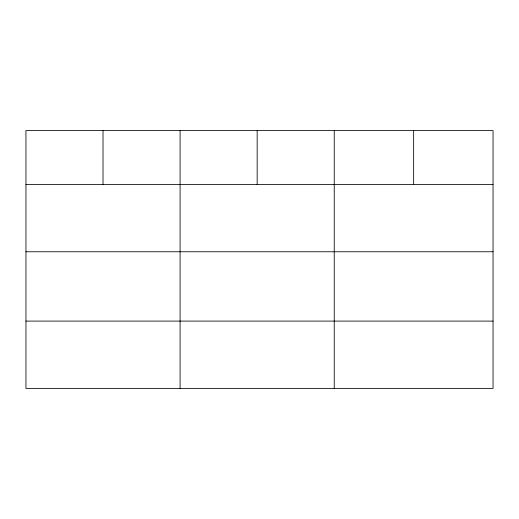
<?xml version="1.0" encoding="UTF-8"?>
<svg xmlns="http://www.w3.org/2000/svg" width="519" height="519" viewBox="0 0 519 519"><rect width="100%" height="100%" fill="white"/><g stroke="black" fill="none" stroke-linecap="round" stroke-linejoin="round"><path stroke-width="0.78" d="M493.05 251.76L493.05 130.606L25.95 130.606L25.95 388.394L493.05 388.394L493.05 251.76L25.95 251.76M25.95 184.466L493.05 184.466M25.95 321.099L493.05 321.099M413.643 130.606L413.643 184.466M334.236 130.606L334.236 388.394M257.165 130.606L257.165 184.466M180.093 130.606L180.093 388.394M103.022 130.606L103.022 184.466"/></g></svg>
